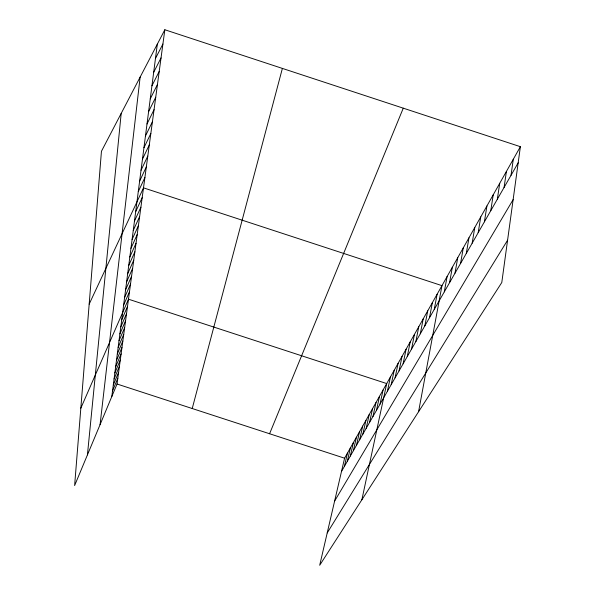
<?xml version="1.0" encoding="UTF-8"?>
<svg xmlns="http://www.w3.org/2000/svg" width="595" height="595" viewBox="0 0 595 595"><rect width="100%" height="100%" fill="white"/><g stroke="black" fill="none" stroke-linecap="round" stroke-linejoin="round"><path stroke-width="0.89" d="M87.428 454.892L121.187 113.422M100.064 424.659L140.137 77.097M111.808 396.538L157.318 44.171M164.837 29.75L101.448 151.264L74.62 485.55L117.044 384.013L164.837 29.75L520.38 146.69L501.793 282.499L319.701 565.25L344.579 458.202L520.38 146.69M511.023 175.309L513.299 159.244M504.077 187.447L506.419 171.434M497.331 199.236L499.733 183.282M490.771 210.689L493.233 194.796M484.397 221.823L486.911 205.996M478.194 232.652L480.76 216.9M472.162 243.191L474.773 227.506M466.294 253.448L468.949 237.836M460.575 263.436L463.267 247.892M455.004 273.157L457.741 257.695M449.582 282.64L452.349 267.244M444.294 291.87L447.09 276.563M418.575 411.718L441.966 285.645L143.507 187.856L89.176 304.134M434.261 309.407L437.109 294.25M429.493 317.73L432.364 302.654M424.837 325.859L427.738 310.858M420.293 333.802L423.209 318.875M415.853 341.56L418.783 326.714M411.509 349.146L414.462 334.383M407.263 356.561L410.23 341.872M403.113 363.805L406.095 349.205M399.052 370.901L402.049 356.375M395.08 377.84L398.092 363.389M391.198 384.623L394.217 370.261M387.39 391.272L390.417 376.985M361.879 499.755L386.705 383.567L128.49 299.196L80.823 408.185M380.019 404.146L383.061 390.015M376.449 410.386L379.498 396.329M372.953 416.5L376.003 402.525M369.525 422.487L372.582 408.594M362.868 434.112L365.932 420.368M366.163 428.355L369.227 414.537M359.64 439.75L362.705 426.087M356.472 445.283L359.544 431.695M353.363 450.713L356.435 437.199M347.324 461.259L350.396 447.901M350.314 456.038L353.393 442.598M344.393 466.383L347.465 453.1M192.222 408.52L282.387 68.41M269.587 433.748L403.269 108.171M113.31 384.958L118.628 372.299M112.552 390.803L117.832 378.212M114.076 378.993L119.439 366.282M114.857 372.924L120.264 360.146M116.479 360.421L121.968 347.517M115.661 366.736L121.112 353.891M117.304 353.98L122.845 341.024M118.152 347.421L123.738 334.397M119.9 333.884L125.582 320.742M119.022 340.719L124.653 327.637M120.8 326.908L126.534 313.706M121.722 319.79L127.501 306.522M123.619 305.094L129.502 291.706M124.6 297.515L130.528 284.068M125.597 289.765L131.584 276.259M126.623 281.844L132.663 268.286M127.665 273.752L133.756 260.134M128.736 265.474L134.887 251.797M129.829 257.01L136.032 243.281M130.945 248.353L137.207 234.564M132.09 239.495L138.412 225.654M133.265 230.429L139.639 216.535M134.463 221.147L140.903 207.201M135.69 211.642L142.19 197.644M138.278 191.62L144.905 177.526M139.639 181.073L146.333 166.935M141.037 170.252L147.798 156.069M142.473 159.14L149.3 144.92M143.945 147.731L150.847 133.473M145.455 136.017L152.432 121.722M147.01 123.983L154.06 109.651M148.609 111.607L155.734 97.253M150.252 98.882L157.452 84.505M151.941 85.792L159.222 71.4M153.681 72.322L161.044 57.916M155.474 58.451L162.911 44.037M341.515 471.419L518.178 162.814M334.621 501.057L513.135 199.623M327.213 532.934L507.58 240.224M117.044 384.013L344.579 458.202"/></g></svg>
